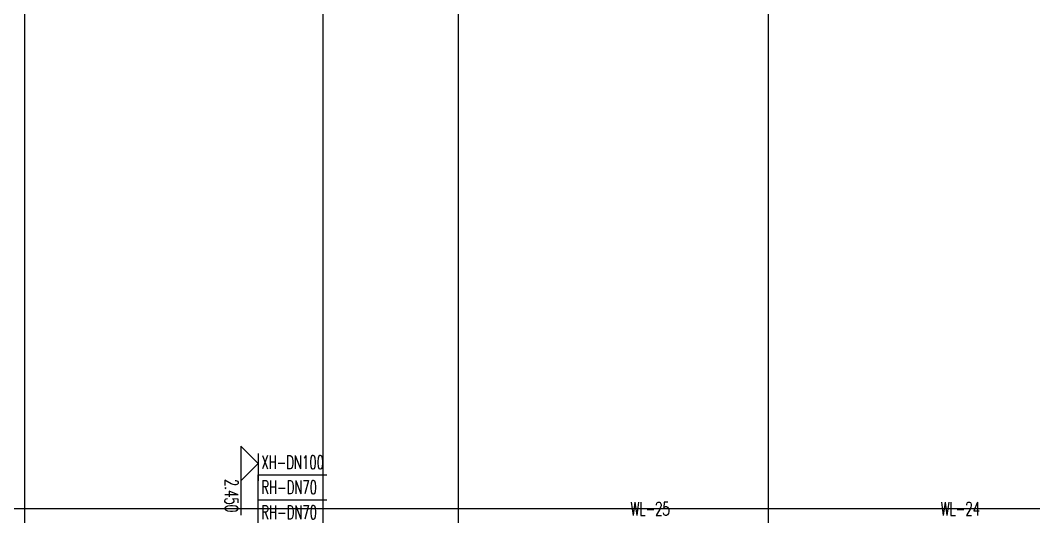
# Model space of a CAD drawing. Extents: x 0 to 2838408, y -923048 to 203859.
# Drawn here: x 2393411 to 2419567, y -256293 to -243490 of the extents above; entities that cross this region are included whole.
import ezdxf

# ---------------------------------------------------------------- set-up
doc = ezdxf.new("R2010")
doc.units = 0
doc.header["$LTSCALE"] = 1000
for name, color, linetype in [('DIM_污水', 3, 'Continuous'), ('DIM_热回水', 3, 'Continuous'), ('DOTE', 8, 'Continuous'), ('GROUND', 2, 'Continuous'), ('TWT_ELEV', 3, 'Continuous'), ('XREF', 8, 'Continuous')]:
    doc.layers.add(name, color=color, linetype=linetype)
doc.styles.add('_TWT_DIM_ELE', font='SIMPLEX', dxfattribs={"width": 0.8, "height": 2.3, "bigfont": 'HZTXT'})
doc.styles.add('_TWT_PIPEDN', font='SIMPLEX', dxfattribs={"width": 0.8, "height": 2.3, "bigfont": 'HZTXT'})
doc.styles.add('_TWT_SERIAL', font='COMPLEX', dxfattribs={"width": 0.8, "height": 2.3, "bigfont": 'HZTXT'})

# ---------------------------------------------------------------- blocks, each defined once
blk = doc.blocks.new('1F1')
at = {"layer": 'DOTE'}
for p, q in [((2393516.7, -187892.2), (2393516.7, -271092.2)), ((2401216.7, -187892.2), (2401216.7, -271092.2)), ((2404716.7, -187892.2), (2404716.7, -271092.2)), ((2412716.7, -187892.2), (2412716.7, -271092.2))]:
    blk.add_line(p, q, dxfattribs=at)
at = {"layer": 'GROUND'}
blk.add_line((2436966.7, -256092.2), (2363416.7, -256092.2), dxfattribs=at)

msp = doc.modelspace()

# ---------------------------------------------------------------- linework, layer by layer
at = {"layer": 'DIM_热回水', "linetype": 'ByBlock'}
for p, q in [((2399554.9, -256501.9), (2399554.9, -255211.9)), ((2399554.9, -255211.9), (2401322.7, -255211.9)), ((2399554.9, -255856.9), (2401322.7, -255856.9))]:
    msp.add_line(p, q, dxfattribs=at)
at = {"layer": 'TWT_ELEV', "linetype": 'ByBlock'}
for p, q in [((2399554.9, -254921.3), (2399104.9, -254471.3)), ((2399104.9, -254471.3), (2399104.9, -256251.4)), ((2399554.9, -254664.3), (2399554.9, -255371.3)), ((2399554.9, -254921.3), (2399104.9, -255371.3))]:
    msp.add_line(p, q, dxfattribs=at)

# ---------------------------------------------------------------- block references
at = {"layer": 'XREF'}
msp.add_blockref('1F1', (0, 0), dxfattribs=at)

# ---------------------------------------------------------------- texts
at = {"layer": 'DIM_污水', "color": 7, "style": '_TWT_SERIAL', "width": 0.64}
for s, p in [('WL-25', (2409162.4, -256258.3)), ('WL-24', (2417165.5, -256258.3))]:
    msp.add_text(s, height=345, dxfattribs=at).set_placement(p)
at = {"layer": 'DIM_热回水', "color": 7, "linetype": 'ByBlock', "style": '_TWT_PIPEDN', "width": 0.64}
for s, p in [('XH-DN100', (2399629.9, -255061.9)), ('RH-DN70', (2399629.9, -255706.9)), ('RH-DN70', (2399629.9, -256351.9))]:
    msp.add_text(s, height=345, dxfattribs=at).set_placement(p)
at = {"layer": 'TWT_ELEV', "color": 7, "linetype": 'ByBlock', "style": '_TWT_DIM_ELE', "width": 0.64}
msp.add_text('2.450', height=345, rotation=270, dxfattribs=at).set_placement((2398690.9, -255323.2))

doc.saveas('drawing.dxf')
